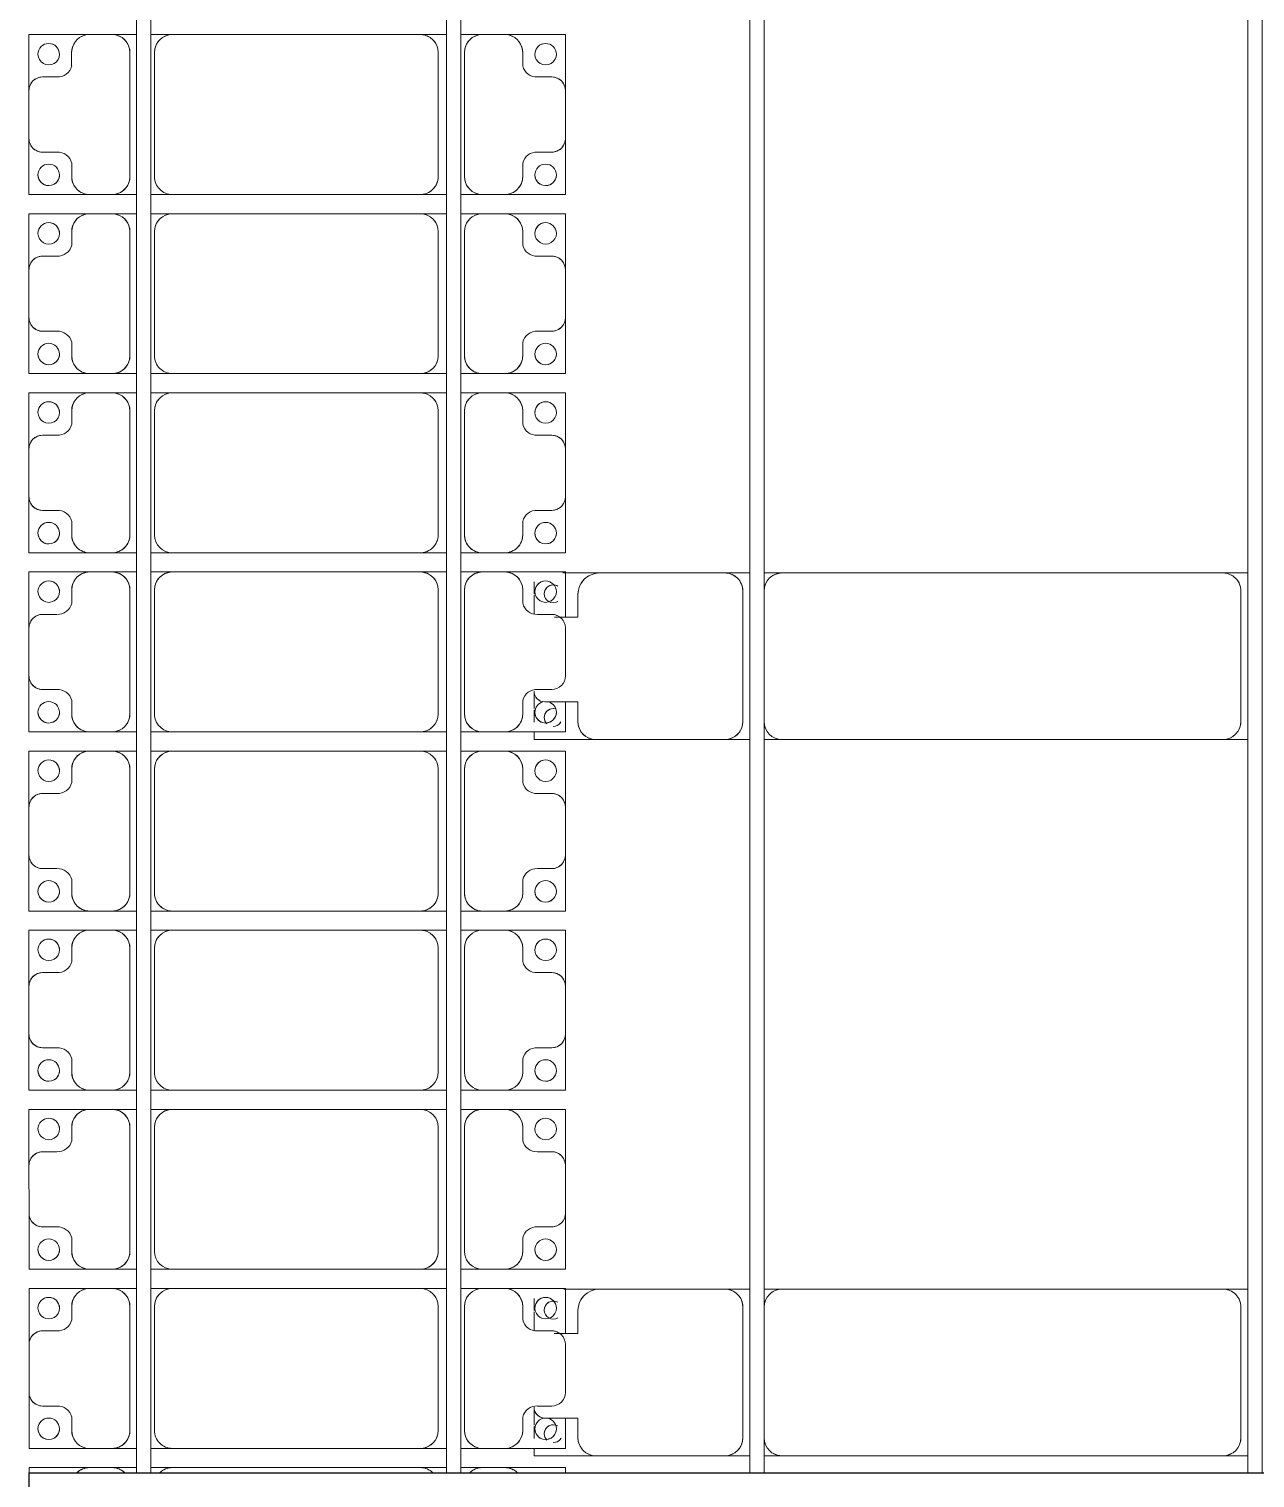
# Model space of a CAD drawing. Header units: millimetres. Extents: x -248177 to 167033, y 156986 to 268923.
# Drawn here: x -241154 to -237733, y 210444 to 214489 of the extents above; entities that cross this region are included whole.
import ezdxf

# ---------------------------------------------------------------- set-up
doc = ezdxf.new("R2010")
doc.units = ezdxf.units.MM
for name, color, linetype, lineweight in [('A-DETL-MBND', 5, 'Continuous', 9), ('A-GENM', 13, 'Continuous', 9), ('S-BEAM', 12, 'Continuous', 9)]:
    doc.layers.add(name, color=color, linetype=linetype, lineweight=lineweight)

# ---------------------------------------------------------------- blocks, each defined once
blk = doc.blocks.new('Dai phaodi lai - DẢI PHAO ĐI LẠI-17681-BỐ TRÍ KHUNG KẾT CẤU BÈ PIN 02')
at = {"layer": 'A-GENM', "color": 7}
for p, q in [((20276.8, 748.4), (20433.1, 748.4)), ((20276.8, 579.3), (20276.8, 748.4)), ((20276.8, 748.4), (20276.8, 579.3)), ((20433.1, 748.4), (20276.8, 748.4)), ((20566.9, 748.4), (20433.1, 748.4)), ((20566.9, 748.4), (20723.2, 748.4)), ((20723.2, 748.4), (20566.9, 748.4)), ((20723.2, 748.4), (20723.2, 579.3)), ((20723.2, 579.3), (20723.2, 748.4)), ((20776.8, 748.4), (20933.1, 748.4)), ((20776.8, 579.3), (20776.8, 748.4)), ((20776.8, 748.4), (20776.8, 579.3)), ((20933.1, 748.4), (20776.8, 748.4)), ((21066.9, 748.4), (20933.1, 748.4)), ((21066.9, 748.4), (21223.2, 748.4)), ((21223.2, 748.4), (21066.9, 748.4)), ((21223.2, 748.4), (21223.2, 579.3)), ((21223.2, 579.3), (21223.2, 748.4)), ((21276.8, 748.4), (21433.1, 748.4)), ((21276.8, 579.3), (21276.8, 748.4)), ((21276.8, 748.4), (21276.8, 579.3)), ((21433.1, 748.4), (21276.8, 748.4)), ((21566.9, 748.4), (21433.1, 748.4)), ((21566.9, 748.4), (21723.2, 748.4)), ((21723.2, 748.4), (21566.9, 748.4)), ((21723.2, 748.4), (21723.2, 579.3)), ((21723.2, 579.3), (21723.2, 748.4)), ((21776.8, 748.4), (21902.9, 748.4)), ((21776.8, 579.3), (21776.8, 748.4)), ((21776.8, 748.4), (21776.8, 579.3)), ((21902.9, 748.4), (21776.8, 748.4)), ((22066.9, 748.4), (21933.1, 748.4)), ((22139.4, 748.4), (22223.2, 748.4)), ((22223.2, 748.4), (22139.4, 748.4)), ((22223.2, 748.4), (22223.2, 579.3)), ((22223.2, 579.3), (22223.2, 748.4)), ((22276.8, 748.4), (22433.1, 748.4)), ((22276.8, 579.3), (22276.8, 748.4)), ((22276.8, 748.4), (22276.8, 579.3)), ((22433.1, 748.4), (22276.8, 748.4)), ((22566.9, 748.4), (22433.1, 748.4)), ((22566.9, 748.4), (22723.2, 748.4)), ((22723.2, 748.4), (22566.9, 748.4)), ((22723.2, 748.4), (22723.2, 579.3)), ((22723.2, 579.3), (22723.2, 748.4)), ((22776.8, 748.4), (22933.1, 748.4)), ((22776.8, 579.3), (22776.8, 748.4)), ((22776.8, 748.4), (22776.8, 579.3)), ((22933.1, 748.4), (22776.8, 748.4)), ((23066.9, 748.4), (22933.1, 748.4)), ((23066.9, 748.4), (23223.2, 748.4)), ((23223.2, 748.4), (23066.9, 748.4)), ((23223.2, 748.4), (23223.2, 579.3)), ((23223.2, 579.3), (23223.2, 748.4)), ((23276.8, 748.4), (23433.1, 748.4)), ((23276.8, 579.3), (23276.8, 748.4)), ((23276.8, 748.4), (23276.8, 579.3)), ((23433.1, 748.4), (23276.8, 748.4)), ((23566.9, 748.4), (23433.1, 748.4)), ((23566.9, 748.4), (23723.2, 748.4)), ((23723.2, 748.4), (23566.9, 748.4)), ((23723.2, 748.4), (23723.2, 579.3)), ((23723.2, 579.3), (23723.2, 748.4)), ((23776.8, 748.4), (23902.1, 748.4)), ((23776.8, 579.3), (23776.8, 748.4)), ((23776.8, 748.4), (23776.8, 579.3)), ((23902.1, 748.4), (23776.8, 748.4)), ((24066.9, 748.4), (23933.1, 748.4)), ((24138.6, 748.4), (24223.2, 748.4)), ((24223.2, 748.4), (24138.6, 748.4)), ((24223.2, 748.4), (24223.2, 579.3)), ((24223.2, 579.3), (24223.2, 748.4)), ((24276.8, 748.4), (24291.2, 748.4)), ((24276.8, 579.3), (24276.8, 748.4)), ((24276.8, 748.4), (24276.8, 579.3)), ((24291.2, 748.4), (24276.8, 748.4)), ((20395.1, 710.4), (20395.1, 670.7)), ((20604.9, 670.7), (20604.9, 710.4)), ((20895.1, 710.4), (20895.1, 670.7)), ((21104.9, 670.7), (21104.9, 710.4)), ((21395.1, 710.4), (21395.1, 670.7)), ((21604.9, 670.7), (21604.9, 710.4)), ((21895.1, 710.4), (21895.1, 670.7)), ((22104.9, 670.7), (22104.9, 710.4)), ((22395.1, 710.4), (22395.1, 670.7)), ((22604.9, 670.7), (22604.9, 710.4)), ((22895.1, 710.4), (22895.1, 670.7)), ((23104.9, 670.7), (23104.9, 710.4)), ((23395.1, 710.4), (23395.1, 670.7)), ((23604.9, 670.7), (23604.9, 710.4)), ((23895.1, 710.4), (23895.1, 670.7)), ((24104.9, 670.7), (24104.9, 710.4)), ((20364.3, 629.3), (20326.8, 629.3)), ((20673.2, 629.3), (20635.7, 629.3)), ((20864.3, 629.3), (20826.8, 629.3)), ((21173.2, 629.3), (21135.7, 629.3)), ((21364.3, 629.3), (21326.8, 629.3)), ((21673.2, 629.3), (21635.7, 629.3)), ((21864.3, 629.3), (21826.8, 629.3)), ((22173.2, 629.3), (22135.7, 629.3)), ((22364.3, 629.3), (22326.8, 629.3)), ((22673.2, 629.3), (22635.7, 629.3)), ((22864.3, 629.3), (22826.8, 629.3)), ((23173.2, 629.3), (23135.7, 629.3)), ((23364.3, 629.3), (23326.8, 629.3)), ((23673.2, 629.3), (23635.7, 629.3)), ((23864.3, 629.3), (23826.8, 629.3)), ((24173.2, 629.3), (24135.7, 629.3)), ((20276.8, 579.3), (20276.8, 516.7)), ((20723.2, 516.7), (20723.2, 579.3)), ((20776.8, 579.3), (20776.8, 516.7)), ((21223.2, 516.7), (21223.2, 579.3)), ((21276.8, 579.3), (21276.8, 516.7)), ((21723.2, 516.7), (21723.2, 579.3)), ((21776.8, 579.3), (21776.8, 516.7)), ((22223.2, 516.7), (22223.2, 579.3)), ((22276.8, 579.3), (22276.8, 516.7)), ((22723.2, 516.7), (22723.2, 579.3)), ((22776.8, 579.3), (22776.8, 516.7)), ((23223.2, 516.7), (23223.2, 579.3)), ((23276.8, 579.3), (23276.8, 516.7)), ((23723.2, 516.7), (23723.2, 579.3)), ((23776.8, 579.3), (23776.8, 516.7)), ((24223.2, 516.7), (24223.2, 579.3)), ((24276.8, 579.3), (24276.8, 516.7)), ((20276.8, 456.7), (20276.8, 516.7)), ((20276.8, 456.7), (20276.8, 516.7)), ((20723.2, 516.7), (20723.2, 456.7)), ((20723.2, 516.7), (20723.2, 456.7)), ((20776.8, 456.7), (20776.8, 516.7)), ((20776.8, 456.7), (20776.8, 516.7)), ((21223.2, 516.7), (21223.2, 456.7)), ((21223.2, 516.7), (21223.2, 456.7)), ((21276.8, 456.7), (21276.8, 516.7)), ((21276.8, 456.7), (21276.8, 516.7)), ((21723.2, 516.7), (21723.2, 456.7)), ((21723.2, 516.7), (21723.2, 456.7)), ((21776.8, 456.7), (21776.8, 516.7)), ((21776.8, 456.7), (21776.8, 516.7)), ((22223.2, 516.7), (22223.2, 456.7)), ((22223.2, 516.7), (22223.2, 456.7)), ((22276.8, 456.7), (22276.8, 516.7)), ((22276.8, 456.7), (22276.8, 516.7)), ((22723.2, 516.7), (22723.2, 456.7)), ((22723.2, 516.7), (22723.2, 456.7)), ((22776.8, 456.7), (22776.8, 516.7)), ((22776.8, 456.7), (22776.8, 516.7)), ((23223.2, 516.7), (23223.2, 456.7)), ((23223.2, 516.7), (23223.2, 456.7)), ((23276.8, 456.7), (23276.8, 516.7)), ((23276.8, 456.7), (23276.8, 516.7)), ((23723.2, 516.7), (23723.2, 456.7)), ((23723.2, 516.7), (23723.2, 456.7)), ((23776.8, 456.7), (23776.8, 516.7)), ((23776.8, 456.7), (23776.8, 516.7)), ((24223.2, 516.7), (24223.2, 456.7)), ((24223.2, 516.7), (24223.2, 456.7)), ((24276.8, 456.7), (24276.8, 516.7)), ((24276.8, 456.7), (24276.8, 516.7)), ((20326.8, 466.7), (20673.2, 466.7)), ((20826.8, 466.7), (21173.2, 466.7)), ((21326.8, 466.7), (21673.2, 466.7)), ((21826.8, 466.7), (22173.2, 466.7)), ((22326.8, 466.7), (22673.2, 466.7)), ((22826.8, 466.7), (23173.2, 466.7)), ((23326.8, 466.7), (23673.2, 466.7)), ((23826.8, 466.7), (24173.2, 466.7)), ((20276.8, 343.3), (20276.8, 416.7)), ((20276.8, 343.3), (20276.8, 416.7)), ((20723.2, 416.7), (20723.2, 343.3)), ((20723.2, 416.7), (20723.2, 343.3)), ((20776.8, 343.3), (20776.8, 416.7)), ((20776.8, 343.3), (20776.8, 416.7)), ((21223.2, 416.7), (21223.2, 343.3)), ((21223.2, 416.7), (21223.2, 343.3)), ((21276.8, 343.3), (21276.8, 416.7)), ((21276.8, 343.3), (21276.8, 416.7)), ((21723.2, 416.7), (21723.2, 343.3)), ((21723.2, 416.7), (21723.2, 343.3)), ((21776.8, 343.3), (21776.8, 416.7)), ((21776.8, 343.3), (21776.8, 416.7)), ((22223.2, 416.7), (22223.2, 343.3)), ((22223.2, 416.7), (22223.2, 343.3)), ((22276.8, 343.3), (22276.8, 416.7)), ((22276.8, 343.3), (22276.8, 416.7)), ((22723.2, 416.7), (22723.2, 343.3)), ((22723.2, 416.7), (22723.2, 343.3)), ((22776.8, 343.3), (22776.8, 416.7)), ((22776.8, 343.3), (22776.8, 416.7)), ((23223.2, 416.7), (23223.2, 343.3)), ((23223.2, 416.7), (23223.2, 343.3)), ((23276.8, 343.3), (23276.8, 416.7)), ((23276.8, 343.3), (23276.8, 416.7)), ((23723.2, 416.7), (23723.2, 343.3)), ((23723.2, 416.7), (23723.2, 343.3)), ((23776.8, 343.3), (23776.8, 416.7)), ((23776.8, 343.3), (23776.8, 416.7)), ((24223.2, 416.7), (24223.2, 343.3)), ((24223.2, 416.7), (24223.2, 343.3)), ((24276.8, 343.3), (24276.8, 416.7)), ((24276.8, 343.3), (24276.8, 416.7)), ((20673.2, 393.3), (20326.8, 393.3)), ((21173.2, 393.3), (20826.8, 393.3)), ((21673.2, 393.3), (21326.8, 393.3)), ((22173.2, 393.3), (21826.8, 393.3)), ((22673.2, 393.3), (22326.8, 393.3)), ((23173.2, 393.3), (22826.8, 393.3)), ((23673.2, 393.3), (23326.8, 393.3)), ((24173.2, 393.3), (23826.8, 393.3)), ((20276.8, 343.3), (20276.8, -348.3)), ((20723.2, -348.3), (20723.2, 343.3)), ((20776.8, 343.3), (20776.8, -348.3)), ((21223.2, -348.3), (21223.2, 343.3)), ((21276.8, 343.3), (21276.8, -348.3)), ((21723.2, -348.3), (21723.2, 343.3)), ((21776.8, 343.3), (21776.8, -348.3)), ((22223.2, -348.3), (22223.2, 343.3)), ((22276.8, 343.3), (22276.8, -348.3)), ((22723.2, -348.3), (22723.2, 343.3)), ((22776.8, 343.3), (22776.8, -348.3)), ((23223.2, -348.3), (23223.2, 343.3)), ((23276.8, 343.3), (23276.8, -348.3)), ((23723.2, -348.3), (23723.2, 343.3)), ((23776.8, 343.3), (23776.8, -348.3)), ((24223.2, -348.3), (24223.2, 343.3)), ((24276.8, 343.3), (24276.8, -348.3)), ((20276.8, -408.3), (20276.8, -348.3)), ((20276.8, -408.3), (20276.8, -348.3)), ((20723.2, -348.3), (20723.2, -408.3)), ((20723.2, -348.3), (20723.2, -408.3)), ((20776.8, -408.3), (20776.8, -348.3)), ((20776.8, -408.3), (20776.8, -348.3)), ((21223.2, -348.3), (21223.2, -408.3)), ((21223.2, -348.3), (21223.2, -408.3)), ((21276.8, -408.3), (21276.8, -348.3)), ((21276.8, -408.3), (21276.8, -348.3)), ((21723.2, -348.3), (21723.2, -408.3)), ((21723.2, -348.3), (21723.2, -408.3)), ((21776.8, -408.3), (21776.8, -348.3)), ((21776.8, -408.3), (21776.8, -348.3)), ((22223.2, -348.3), (22223.2, -408.3)), ((22223.2, -348.3), (22223.2, -408.3)), ((22276.8, -408.3), (22276.8, -348.3)), ((22276.8, -408.3), (22276.8, -348.3)), ((22723.2, -348.3), (22723.2, -408.3)), ((22723.2, -348.3), (22723.2, -408.3)), ((22776.8, -408.3), (22776.8, -348.3)), ((22776.8, -408.3), (22776.8, -348.3)), ((23223.2, -348.3), (23223.2, -408.3)), ((23223.2, -348.3), (23223.2, -408.3)), ((23276.8, -408.3), (23276.8, -348.3)), ((23276.8, -408.3), (23276.8, -348.3)), ((23723.2, -348.3), (23723.2, -408.3)), ((23723.2, -348.3), (23723.2, -408.3)), ((23776.8, -408.3), (23776.8, -348.3)), ((23776.8, -408.3), (23776.8, -348.3)), ((24223.2, -348.3), (24223.2, -408.3)), ((24223.2, -348.3), (24223.2, -408.3)), ((24276.8, -408.3), (24276.8, -348.3)), ((24276.8, -408.3), (24276.8, -348.3)), ((20326.8, -398.3), (20673.2, -398.3)), ((20826.8, -398.3), (21173.2, -398.3)), ((21326.8, -398.3), (21673.2, -398.3)), ((21826.8, -398.3), (22173.2, -398.3)), ((22326.8, -398.3), (22673.2, -398.3)), ((22826.8, -398.3), (23173.2, -398.3)), ((23326.8, -398.3), (23673.2, -398.3)), ((23826.8, -398.3), (24173.2, -398.3)), ((20276.8, -516.7), (20276.8, -448.3)), ((20276.8, -516.7), (20276.8, -448.3)), ((20673.2, -466.7), (20326.8, -466.7)), ((20723.2, -448.3), (20723.2, -516.7)), ((20723.2, -448.3), (20723.2, -516.7)), ((20776.8, -516.7), (20776.8, -448.3)), ((20776.8, -516.7), (20776.8, -448.3)), ((21173.2, -466.7), (20826.8, -466.7)), ((21223.2, -448.3), (21223.2, -516.7)), ((21223.2, -448.3), (21223.2, -516.7)), ((21276.8, -516.7), (21276.8, -448.3)), ((21276.8, -516.7), (21276.8, -448.3)), ((21673.2, -466.7), (21326.8, -466.7)), ((21723.2, -448.3), (21723.2, -516.7)), ((21723.2, -448.3), (21723.2, -516.7)), ((21776.8, -516.7), (21776.8, -448.3)), ((21776.8, -516.7), (21776.8, -448.3)), ((22173.2, -466.7), (21826.8, -466.7)), ((22223.2, -448.3), (22223.2, -516.7)), ((22223.2, -448.3), (22223.2, -516.7)), ((22276.8, -516.7), (22276.8, -448.3)), ((22276.8, -516.7), (22276.8, -448.3)), ((22673.2, -466.7), (22326.8, -466.7)), ((22723.2, -448.3), (22723.2, -516.7)), ((22723.2, -448.3), (22723.2, -516.7)), ((22776.8, -516.7), (22776.8, -448.3)), ((22776.8, -516.7), (22776.8, -448.3)), ((23173.2, -466.7), (22826.8, -466.7)), ((23223.2, -448.3), (23223.2, -516.7)), ((23223.2, -448.3), (23223.2, -516.7)), ((23276.8, -516.7), (23276.8, -448.3)), ((23276.8, -516.7), (23276.8, -448.3)), ((23673.2, -466.7), (23326.8, -466.7)), ((23723.2, -448.3), (23723.2, -516.7)), ((23723.2, -448.3), (23723.2, -516.7)), ((23776.8, -516.7), (23776.8, -448.3)), ((23776.8, -516.7), (23776.8, -448.3)), ((24173.2, -466.7), (23826.8, -466.7)), ((24223.2, -448.3), (24223.2, -516.7)), ((24223.2, -448.3), (24223.2, -516.7)), ((24276.8, -516.7), (24276.8, -448.3)), ((24276.8, -516.7), (24276.8, -448.3)), ((20276.8, -516.7), (20276.8, -579.3)), ((20723.2, -579.3), (20723.2, -516.7)), ((20776.8, -516.7), (20776.8, -579.3)), ((21223.2, -579.3), (21223.2, -516.7)), ((21276.8, -516.7), (21276.8, -579.3)), ((21723.2, -579.3), (21723.2, -516.7)), ((21776.8, -516.7), (21776.8, -579.3)), ((22223.2, -579.3), (22223.2, -516.7)), ((22276.8, -516.7), (22276.8, -579.3)), ((22723.2, -579.3), (22723.2, -516.7)), ((22776.8, -516.7), (22776.8, -579.3)), ((23223.2, -579.3), (23223.2, -516.7)), ((23276.8, -516.7), (23276.8, -579.3)), ((23723.2, -579.3), (23723.2, -516.7)), ((23776.8, -516.7), (23776.8, -579.3)), ((24223.2, -579.3), (24223.2, -516.7)), ((24276.8, -516.7), (24276.8, -579.3)), ((20276.8, -748.4), (20276.8, -579.3)), ((20276.8, -579.3), (20276.8, -748.4)), ((20723.2, -579.3), (20723.2, -748.4)), ((20723.2, -748.4), (20723.2, -579.3)), ((20776.8, -748.4), (20776.8, -579.3)), ((20776.8, -579.3), (20776.8, -748.4)), ((21223.2, -579.3), (21223.2, -748.4)), ((21223.2, -748.4), (21223.2, -579.3)), ((21276.8, -748.4), (21276.8, -579.3)), ((21276.8, -579.3), (21276.8, -748.4)), ((21723.2, -579.3), (21723.2, -748.4)), ((21723.2, -748.4), (21723.2, -579.3)), ((21776.8, -748.4), (21776.8, -579.3)), ((21776.8, -579.3), (21776.8, -748.4)), ((22223.2, -579.3), (22223.2, -748.4)), ((22223.2, -748.4), (22223.2, -579.3)), ((22276.8, -748.4), (22276.8, -579.3)), ((22276.8, -579.3), (22276.8, -748.4)), ((22723.2, -579.3), (22723.2, -748.4)), ((22723.2, -748.4), (22723.2, -579.3)), ((22776.8, -748.4), (22776.8, -579.3)), ((22776.8, -579.3), (22776.8, -748.4)), ((23223.2, -579.3), (23223.2, -748.4)), ((23223.2, -748.4), (23223.2, -579.3)), ((23276.8, -748.4), (23276.8, -579.3)), ((23276.8, -579.3), (23276.8, -748.4)), ((23723.2, -579.3), (23723.2, -748.4)), ((23723.2, -748.4), (23723.2, -579.3)), ((23776.8, -748.4), (23776.8, -579.3)), ((23776.8, -579.3), (23776.8, -748.4)), ((24223.2, -579.3), (24223.2, -748.4)), ((24223.2, -748.4), (24223.2, -579.3)), ((24276.8, -748.4), (24276.8, -579.3)), ((24276.8, -579.3), (24276.8, -748.4)), ((20326.8, -629.3), (20364.3, -629.3)), ((20635.7, -629.3), (20673.2, -629.3)), ((20826.8, -629.3), (20864.3, -629.3)), ((21135.7, -629.3), (21173.2, -629.3)), ((21326.8, -629.3), (21364.3, -629.3)), ((21635.7, -629.3), (21673.2, -629.3)), ((21826.8, -629.3), (21864.3, -629.3)), ((22135.7, -629.3), (22173.2, -629.3)), ((22326.8, -629.3), (22364.3, -629.3)), ((22635.7, -629.3), (22673.2, -629.3)), ((22826.8, -629.3), (22864.3, -629.3)), ((23135.7, -629.3), (23173.2, -629.3)), ((23326.8, -629.3), (23364.3, -629.3)), ((23635.7, -629.3), (23673.2, -629.3)), ((23826.8, -629.3), (23864.3, -629.3)), ((24135.7, -629.3), (24173.2, -629.3)), ((20395.1, -670.7), (20395.1, -710.4)), ((20604.9, -710.4), (20604.9, -670.7)), ((20895.1, -670.7), (20895.1, -710.4)), ((21104.9, -710.4), (21104.9, -670.7)), ((21395.1, -670.7), (21395.1, -710.4)), ((21604.9, -710.4), (21604.9, -670.7)), ((21895.1, -670.7), (21895.1, -710.4)), ((22104.9, -710.4), (22104.9, -670.7)), ((22395.1, -670.7), (22395.1, -710.4)), ((22604.9, -710.4), (22604.9, -670.7)), ((22895.1, -670.7), (22895.1, -710.4)), ((23104.9, -710.4), (23104.9, -670.7)), ((23395.1, -670.7), (23395.1, -710.4)), ((23604.9, -710.4), (23604.9, -670.7)), ((23895.1, -670.7), (23895.1, -710.4)), ((24104.9, -710.4), (24104.9, -670.7)), ((20433.1, -748.4), (20276.8, -748.4)), ((20276.8, -748.4), (20433.1, -748.4)), ((20433.1, -748.4), (20566.9, -748.4)), ((20723.2, -748.4), (20566.9, -748.4)), ((20566.9, -748.4), (20723.2, -748.4)), ((20933.1, -748.4), (20776.8, -748.4)), ((20776.8, -748.4), (20933.1, -748.4)), ((20933.1, -748.4), (21066.9, -748.4)), ((21223.2, -748.4), (21066.9, -748.4)), ((21066.9, -748.4), (21223.2, -748.4)), ((21433.1, -748.4), (21276.8, -748.4)), ((21276.8, -748.4), (21433.1, -748.4)), ((21433.1, -748.4), (21566.9, -748.4)), ((21723.2, -748.4), (21566.9, -748.4)), ((21566.9, -748.4), (21723.2, -748.4)), ((21933.1, -748.4), (21776.8, -748.4)), ((21776.8, -748.4), (21933.1, -748.4)), ((21933.1, -748.4), (22066.9, -748.4)), ((22223.2, -748.4), (22066.9, -748.4)), ((22066.9, -748.4), (22223.2, -748.4)), ((22433.1, -748.4), (22276.8, -748.4)), ((22276.8, -748.4), (22433.1, -748.4)), ((22433.1, -748.4), (22566.9, -748.4)), ((22723.2, -748.4), (22566.9, -748.4)), ((22566.9, -748.4), (22723.2, -748.4)), ((22933.1, -748.4), (22776.8, -748.4)), ((22776.8, -748.4), (22933.1, -748.4)), ((22933.1, -748.4), (23066.9, -748.4)), ((23223.2, -748.4), (23066.9, -748.4)), ((23066.9, -748.4), (23223.2, -748.4)), ((23433.1, -748.4), (23276.8, -748.4)), ((23276.8, -748.4), (23433.1, -748.4)), ((23433.1, -748.4), (23566.9, -748.4)), ((23723.2, -748.4), (23566.9, -748.4)), ((23566.9, -748.4), (23723.2, -748.4)), ((23933.1, -748.4), (23776.8, -748.4)), ((23776.8, -748.4), (23933.1, -748.4)), ((23933.1, -748.4), (24066.9, -748.4)), ((24223.2, -748.4), (24066.9, -748.4)), ((24066.9, -748.4), (24223.2, -748.4)), ((24291.2, -748.4), (24276.8, -748.4)), ((24276.8, -748.4), (24291.2, -748.4))]:
    blk.add_line(p, q, dxfattribs=at)
for centre, radius, start, end in [((20433.1, 710.4), 38, 90, 180), ((20433.1, 710.4), 38, 90, 180), ((20433.1, 710.4), 38, 120, 180), ((20433.1, 710.4), 38, 120, 180), ((20433.1, 710.4), 38, 90, 105), ((20433.1, 710.4), 38, 90, 105), ((20566.9, 710.4), 38, 0, 90), ((20566.9, 710.4), 38, 75, 90), ((20566.9, 710.4), 38, 0, 90), ((20566.9, 710.4), 38, 75, 90), ((20566.9, 710.4), 38, 0, 60), ((20566.9, 710.4), 38, 0, 60), ((20933.1, 710.4), 38, 90, 180), ((20933.1, 710.4), 38, 90, 180), ((20933.1, 710.4), 38, 120, 180), ((20933.1, 710.4), 38, 120, 180), ((20933.1, 710.4), 38, 90, 105), ((20933.1, 710.4), 38, 90, 105), ((21066.9, 710.4), 38, 360, 90), ((21066.9, 710.4), 38, 75, 90), ((21066.9, 710.4), 38, 360, 90), ((21066.9, 710.4), 38, 75, 90), ((21066.9, 710.4), 38, 360, 60), ((21066.9, 710.4), 38, 0, 60), ((21433.1, 710.4), 38, 90, 180), ((21433.1, 710.4), 38, 90, 180), ((21433.1, 710.4), 38, 120, 180), ((21433.1, 710.4), 38, 120, 180), ((21433.1, 710.4), 38, 90, 105), ((21433.1, 710.4), 38, 90, 105), ((21566.9, 710.4), 38, 360, 90), ((21566.9, 710.4), 38, 75, 90), ((21566.9, 710.4), 38, 360, 90), ((21566.9, 710.4), 38, 75, 90), ((21566.9, 710.4), 38, 360, 60), ((21566.9, 710.4), 38, 0, 60), ((21933.1, 710.4), 38, 90, 180), ((21933.1, 710.4), 38, 150, 180), ((21933.1, 710.4), 38, 150, 180), ((22066.9, 710.4), 38, 360, 90), ((22433.1, 710.4), 38, 90, 180), ((22433.1, 710.4), 38, 90, 180), ((22433.1, 710.4), 38, 120, 180), ((22433.1, 710.4), 38, 120, 180), ((22433.1, 710.4), 38, 90, 105), ((22433.1, 710.4), 38, 90, 105), ((22566.9, 710.4), 38, 0, 90), ((22566.9, 710.4), 38, 75, 90), ((22566.9, 710.4), 38, 0, 90), ((22566.9, 710.4), 38, 75, 90), ((22566.9, 710.4), 38, 0, 60), ((22566.9, 710.4), 38, 0, 60), ((22933.1, 710.4), 38, 90, 180), ((22933.1, 710.4), 38, 90, 180), ((22933.1, 710.4), 38, 120, 180), ((22933.1, 710.4), 38, 120, 180), ((22933.1, 710.4), 38, 90, 105), ((22933.1, 710.4), 38, 90, 105), ((23066.9, 710.4), 38, 0, 90), ((23066.9, 710.4), 38, 75, 90), ((23066.9, 710.4), 38, 0, 90), ((23066.9, 710.4), 38, 75, 90), ((23066.9, 710.4), 38, 0, 60), ((23066.9, 710.4), 38, 0, 60), ((23433.1, 710.4), 38, 90, 180), ((23433.1, 710.4), 38, 90, 180), ((23433.1, 710.4), 38, 120, 180), ((23433.1, 710.4), 38, 120, 180), ((23433.1, 710.4), 38, 90, 105), ((23433.1, 710.4), 38, 90, 105), ((23566.9, 710.4), 38, 360, 90), ((23566.9, 710.4), 38, 75, 90), ((23566.9, 710.4), 38, 360, 90), ((23566.9, 710.4), 38, 75, 90), ((23566.9, 710.4), 38, 360, 51.2398), ((23566.9, 710.4), 38, 360, 51.2398), ((23933.1, 710.4), 38, 90, 180), ((23933.1, 710.4), 38, 150, 180), ((23933.1, 710.4), 38, 150, 180), ((24066.9, 710.4), 38, 360, 90), ((20331.6, 693.3), 30, 90, 270), ((20331.6, 693.3), 30, 90, 180), ((20331.6, 693.3), 30, 270, 90), ((20331.6, 693.3), 30, 270, 90), ((20668.4, 693.3), 30, 90, 270), ((20668.4, 693.3), 30, 90, 270), ((20668.4, 693.3), 30, 270, 90), ((20668.4, 693.3), 30, 0, 90), ((20831.6, 693.3), 30, 90, 270), ((20831.6, 693.3), 30, 90, 180), ((20831.6, 693.3), 30, 270, 90), ((20831.6, 693.3), 30, 270, 90), ((21168.4, 693.3), 30, 90, 270), ((21168.4, 693.3), 30, 90, 270), ((21168.4, 693.3), 30, 270, 90), ((21168.4, 693.3), 30, 0, 90), ((21331.6, 693.3), 30, 90, 270), ((21331.6, 693.3), 30, 90, 180), ((21331.6, 693.3), 30, 270, 90), ((21331.6, 693.3), 30, 270, 90), ((21668.4, 693.3), 30, 90, 270), ((21668.4, 693.3), 30, 90, 270), ((21668.4, 693.3), 30, 270, 90), ((21668.4, 693.3), 30, 0, 90), ((21831.6, 693.3), 30, 90, 270), ((21831.6, 693.3), 30, 90, 180), ((21831.6, 693.3), 30, 270, 90), ((21831.6, 693.3), 30, 270, 90), ((22168.4, 693.3), 30, 90, 165), ((22168.4, 693.3), 30, 90, 165), ((22168.4, 693.3), 30, 270, 90), ((22168.4, 693.3), 30, 0, 90), ((22331.6, 693.3), 30, 90, 270), ((22331.6, 693.3), 30, 90, 180), ((22331.6, 693.3), 30, 270, 90), ((22331.6, 693.3), 30, 270, 90), ((22668.4, 693.3), 30, 90, 270), ((22668.4, 693.3), 30, 90, 270), ((22668.4, 693.3), 30, 270, 90), ((22668.4, 693.3), 30, 0, 90), ((22831.6, 693.3), 30, 90, 270), ((22831.6, 693.3), 30, 90, 180), ((22831.6, 693.3), 30, 270, 90), ((22831.6, 693.3), 30, 270, 90), ((23168.4, 693.3), 30, 90, 270), ((23168.4, 693.3), 30, 90, 270), ((23168.4, 693.3), 30, 270, 90), ((23168.4, 693.3), 30, 0, 90), ((23331.6, 693.3), 30, 90, 270), ((23331.6, 693.3), 30, 90, 180), ((23331.6, 693.3), 30, 270, 90), ((23331.6, 693.3), 30, 270, 90), ((23668.4, 693.3), 30, 90, 270), ((23668.4, 693.3), 30, 90, 270), ((23668.4, 693.3), 30, 270, 90), ((23668.4, 693.3), 30, 0, 90), ((23831.6, 693.3), 30, 90, 270), ((23831.6, 693.3), 30, 90, 180), ((23831.6, 693.3), 30, 270, 90), ((23831.6, 693.3), 30, 270, 90), ((24168.4, 693.3), 30, 90, 270), ((24168.4, 693.3), 30, 90, 270), ((24168.4, 693.3), 30, 270, 90), ((24168.4, 693.3), 30, 0, 90), ((20331.6, 693.3), 30, 195, 270), ((20355.2, 668.2), 40, 283.1885, 3.5081), ((20644.8, 668.2), 40, 176.4919, 256.8115), ((20668.4, 693.3), 30, 270, 345), ((20831.6, 693.3), 30, 195, 270), ((20855.2, 668.2), 40, 283.1885, 3.5081), ((21144.8, 668.2), 40, 176.4919, 256.8115), ((21168.4, 693.3), 30, 270, 345), ((21331.6, 693.3), 30, 195, 270), ((21355.2, 668.2), 40, 283.1885, 3.5081), ((21644.8, 668.2), 40, 176.4919, 256.8115), ((21668.4, 693.3), 30, 270, 345), ((21831.6, 693.3), 30, 195, 270), ((21855.2, 668.2), 40, 283.1885, 3.5081), ((22144.8, 668.2), 40, 176.4919, 256.8115), ((22168.4, 693.3), 30, 195, 270), ((22168.4, 693.3), 30, 195, 270), ((22168.4, 693.3), 30, 270, 345), ((22331.6, 693.3), 30, 195, 270), ((22355.2, 668.2), 40, 283.1885, 3.5081), ((22644.8, 668.2), 40, 176.4919, 256.8115), ((22668.4, 693.3), 30, 270, 345), ((22831.6, 693.3), 30, 195, 270), ((22855.2, 668.2), 40, 283.1885, 3.5081), ((23144.8, 668.2), 40, 176.4919, 256.8115), ((23168.4, 693.3), 30, 270, 345), ((23331.6, 693.3), 30, 195, 270), ((23355.2, 668.2), 40, 283.1885, 3.5081), ((23644.8, 668.2), 40, 176.4919, 256.8115), ((23668.4, 693.3), 30, 270, 345), ((23831.6, 693.3), 30, 195, 270), ((23855.2, 668.2), 40, 283.1885, 3.5081), ((24144.8, 668.2), 40, 176.4919, 256.8115), ((24168.4, 693.3), 30, 270, 345), ((20326.8, 579.3), 50, 90, 180), ((20326.8, 579.3), 50, 90, 165), ((20673.2, 579.3), 50, 360, 90), ((20673.2, 579.3), 50, 15, 90), ((20826.8, 579.3), 50, 90, 180), ((20826.8, 579.3), 50, 90, 165), ((21173.2, 579.3), 50, 360, 90), ((21173.2, 579.3), 50, 15, 90), ((21326.8, 579.3), 50, 90, 180), ((21326.8, 579.3), 50, 90, 165), ((21673.2, 579.3), 50, 360, 90), ((21673.2, 579.3), 50, 15, 90), ((21826.8, 579.3), 50, 90, 180), ((21826.8, 579.3), 50, 90, 165), ((22173.2, 579.3), 50, 360, 90), ((22173.2, 579.3), 50, 15, 90), ((22326.8, 579.3), 50, 90, 180), ((22326.8, 579.3), 50, 90, 165), ((22673.2, 579.3), 50, 0, 90), ((22673.2, 579.3), 50, 15, 90), ((22826.8, 579.3), 50, 90, 180), ((22826.8, 579.3), 50, 90, 165), ((23173.2, 579.3), 50, 0, 90), ((23173.2, 579.3), 50, 15, 90), ((23326.8, 579.3), 50, 90, 180), ((23326.8, 579.3), 50, 90, 165), ((23673.2, 579.3), 50, 360, 90), ((23673.2, 579.3), 50, 15, 90), ((23826.8, 579.3), 50, 90, 180), ((23826.8, 579.3), 50, 90, 165), ((24173.2, 579.3), 50, 0, 90), ((24173.2, 579.3), 50, 15, 90), ((24326.8, 579.3), 50, 135, 180), ((24326.8, 579.3), 50, 135, 165), ((20326.8, 516.7), 50, 180, 270), ((20326.8, 516.7), 50, 195, 270), ((20673.2, 516.7), 50, 270, 360), ((20673.2, 516.7), 50, 270, 345), ((20826.8, 516.7), 50, 180, 270), ((20826.8, 516.7), 50, 195, 270), ((21173.2, 516.7), 50, 270, 0), ((21173.2, 516.7), 50, 270, 345), ((21326.8, 516.7), 50, 180, 270), ((21326.8, 516.7), 50, 195, 270), ((21673.2, 516.7), 50, 270, 0), ((21673.2, 516.7), 50, 270, 345), ((21826.8, 516.7), 50, 180, 270), ((21826.8, 516.7), 50, 195, 270), ((22173.2, 516.7), 50, 270, 360), ((22173.2, 516.7), 50, 270, 345), ((22326.8, 516.7), 50, 180, 270), ((22326.8, 516.7), 50, 195, 270), ((22673.2, 516.7), 50, 270, 0), ((22673.2, 516.7), 50, 270, 345), ((22826.8, 516.7), 50, 180, 270), ((22826.8, 516.7), 50, 195, 270), ((23173.2, 516.7), 50, 270, 360), ((23173.2, 516.7), 50, 270, 345), ((23326.8, 516.7), 50, 180, 270), ((23326.8, 516.7), 50, 195, 270), ((23673.2, 516.7), 50, 270, 360), ((23673.2, 516.7), 50, 270, 345), ((23826.8, 516.7), 50, 180, 270), ((23826.8, 516.7), 50, 195, 270), ((24173.2, 516.7), 50, 270, 360), ((24173.2, 516.7), 50, 270, 345), ((24326.8, 516.7), 50, 180, 225), ((24326.8, 516.7), 50, 195, 225), ((20326.8, 343.3), 50, 90, 180), ((20326.8, 343.3), 50, 150, 180), ((20326.8, 343.3), 50, 105, 135), ((20673.2, 343.3), 50, 360, 90), ((20673.2, 343.3), 50, 360, 75), ((20826.8, 343.3), 50, 90, 180), ((20826.8, 343.3), 50, 150, 180), ((20826.8, 343.3), 50, 105, 135), ((21173.2, 343.3), 50, 0, 90), ((21173.2, 343.3), 50, 0, 75), ((21326.8, 343.3), 50, 90, 180), ((21326.8, 343.3), 50, 150, 180), ((21326.8, 343.3), 50, 105, 135), ((21673.2, 343.3), 50, 360, 90), ((21673.2, 343.3), 50, 360, 75), ((21826.8, 343.3), 50, 90, 180), ((21826.8, 343.3), 50, 150, 180), ((21826.8, 343.3), 50, 105, 135), ((22173.2, 343.3), 50, 0, 90), ((22173.2, 343.3), 50, 0, 75), ((22326.8, 343.3), 50, 90, 180), ((22326.8, 343.3), 50, 150, 180), ((22326.8, 343.3), 50, 105, 135), ((22673.2, 343.3), 50, 360, 90), ((22673.2, 343.3), 50, 360, 75), ((22826.8, 343.3), 50, 90, 180), ((22826.8, 343.3), 50, 150, 180), ((22826.8, 343.3), 50, 105, 135), ((23173.2, 343.3), 50, 0, 90), ((23173.2, 343.3), 50, 0, 75), ((23326.8, 343.3), 50, 90, 180), ((23326.8, 343.3), 50, 150, 180), ((23326.8, 343.3), 50, 105, 135), ((23673.2, 343.3), 50, 360, 90), ((23673.2, 343.3), 50, 360, 75), ((23826.8, 343.3), 50, 90, 180), ((23826.8, 343.3), 50, 150, 180), ((23826.8, 343.3), 50, 105, 135), ((24173.2, 343.3), 50, 0, 90), ((24173.2, 343.3), 50, 0, 75), ((24326.8, 343.3), 50, 135, 180), ((24326.8, 343.3), 50, 150, 180), ((20326.8, -348.3), 50, 180, 270), ((20326.8, -348.3), 50, 195, 270), ((20673.2, -348.3), 50, 270, 0), ((20673.2, -348.3), 50, 270, 0), ((20826.8, -348.3), 50, 180, 270), ((20826.8, -348.3), 50, 195, 270), ((21173.2, -348.3), 50, 270, 0), ((21173.2, -348.3), 50, 270, 0), ((21326.8, -348.3), 50, 180, 270), ((21326.8, -348.3), 50, 195, 270), ((21673.2, -348.3), 50, 270, 360), ((21673.2, -348.3), 50, 270, 360), ((21826.8, -348.3), 50, 180, 270), ((21826.8, -348.3), 50, 195, 270), ((22173.2, -348.3), 50, 270, 0), ((22173.2, -348.3), 50, 270, 0), ((22326.8, -348.3), 50, 180, 270), ((22326.8, -348.3), 50, 195, 270), ((22673.2, -348.3), 50, 270, 0), ((22673.2, -348.3), 50, 300, 0), ((22826.8, -348.3), 50, 180, 270), ((22826.8, -348.3), 50, 195, 270), ((23173.2, -348.3), 50, 270, 0), ((23173.2, -348.3), 50, 270, 0), ((23326.8, -348.3), 50, 180, 270), ((23326.8, -348.3), 50, 195, 270), ((23673.2, -348.3), 50, 270, 360), ((23673.2, -348.3), 50, 270, 360), ((23826.8, -348.3), 50, 180, 270), ((23826.8, -348.3), 50, 195, 270), ((24173.2, -348.3), 50, 270, 0), ((24173.2, -348.3), 50, 270, 0), ((24326.8, -348.3), 50, 180, 225), ((24326.8, -348.3), 50, 195, 225), ((22673.2, -348.3), 50, 270, 285), ((20326.8, -516.7), 50, 90, 180), ((20326.8, -516.7), 50, 90, 165), ((20673.2, -516.7), 50, 360, 90), ((20673.2, -516.7), 50, 15, 90), ((20826.8, -516.7), 50, 90, 180), ((20826.8, -516.7), 50, 90, 165), ((21173.2, -516.7), 50, 0, 90), ((21173.2, -516.7), 50, 15, 90), ((21326.8, -516.7), 50, 90, 180), ((21326.8, -516.7), 50, 90, 165), ((21673.2, -516.7), 50, 360, 90), ((21673.2, -516.7), 50, 15, 90), ((21826.8, -516.7), 50, 90, 180), ((21826.8, -516.7), 50, 90, 165), ((22173.2, -516.7), 50, 0, 90), ((22173.2, -516.7), 50, 15, 90), ((22326.8, -516.7), 50, 90, 180), ((22326.8, -516.7), 50, 90, 165), ((22673.2, -516.7), 50, 360, 90), ((22673.2, -516.7), 50, 15, 90), ((22826.8, -516.7), 50, 90, 180), ((22826.8, -516.7), 50, 90, 165), ((23173.2, -516.7), 50, 0, 90), ((23173.2, -516.7), 50, 15, 90), ((23326.8, -516.7), 50, 90, 180), ((23326.8, -516.7), 50, 90, 165), ((23673.2, -516.7), 50, 360, 90), ((23673.2, -516.7), 50, 15, 90), ((23826.8, -516.7), 50, 90, 180), ((23826.8, -516.7), 50, 90, 165), ((24173.2, -516.7), 50, 360, 90), ((24173.2, -516.7), 50, 15, 90), ((24326.8, -516.7), 50, 135, 180), ((24326.8, -516.7), 50, 135, 165), ((20326.8, -579.3), 50, 180, 270), ((20326.8, -579.3), 50, 195, 270), ((20673.2, -579.3), 50, 270, 0), ((20673.2, -579.3), 50, 270, 345), ((20826.8, -579.3), 50, 180, 270), ((20826.8, -579.3), 50, 195, 270), ((21173.2, -579.3), 50, 270, 360), ((21173.2, -579.3), 50, 270, 345), ((21326.8, -579.3), 50, 180, 270), ((21326.8, -579.3), 50, 195, 270), ((21673.2, -579.3), 50, 270, 0), ((21673.2, -579.3), 50, 270, 345), ((21826.8, -579.3), 50, 180, 270), ((21826.8, -579.3), 50, 195, 270), ((22173.2, -579.3), 50, 270, 0), ((22173.2, -579.3), 50, 270, 345), ((22326.8, -579.3), 50, 180, 270), ((22326.8, -579.3), 50, 195, 270), ((22673.2, -579.3), 50, 270, 0), ((22673.2, -579.3), 50, 270, 345), ((22826.8, -579.3), 50, 180, 270), ((22826.8, -579.3), 50, 195, 270), ((23173.2, -579.3), 50, 270, 360), ((23173.2, -579.3), 50, 270, 345), ((23326.8, -579.3), 50, 180, 270), ((23326.8, -579.3), 50, 195, 270), ((23673.2, -579.3), 50, 270, 360), ((23673.2, -579.3), 50, 270, 345), ((23826.8, -579.3), 50, 180, 270), ((23826.8, -579.3), 50, 195, 270), ((24173.2, -579.3), 50, 270, 360), ((24173.2, -579.3), 50, 270, 345), ((24326.8, -579.3), 50, 180, 225), ((24326.8, -579.3), 50, 195, 225), ((20355.2, -668.2), 40, 356.4919, 76.8115), ((20644.8, -668.2), 40, 103.1885, 183.5081), ((20855.2, -668.2), 40, 356.4919, 76.8115), ((21144.8, -668.2), 40, 103.1885, 183.5081), ((21355.2, -668.2), 40, 356.4919, 76.8115), ((21644.8, -668.2), 40, 103.1885, 183.5081), ((21855.2, -668.2), 40, 356.4919, 76.8115), ((22144.8, -668.2), 40, 103.1885, 183.5081), ((22355.2, -668.2), 40, 356.4919, 76.8115), ((22644.8, -668.2), 40, 103.1885, 183.5081), ((22855.2, -668.2), 40, 356.4919, 76.8115), ((23144.8, -668.2), 40, 103.1885, 183.5081), ((23355.2, -668.2), 40, 356.4919, 76.8115), ((23644.8, -668.2), 40, 103.1885, 183.5081), ((23855.2, -668.2), 40, 356.4919, 76.8115), ((24144.8, -668.2), 40, 103.1885, 183.5081), ((20331.6, -693.3), 30, 90, 270), ((20331.6, -693.3), 30, 90, 165), ((20331.6, -693.3), 30, 270, 90), ((20331.6, -693.3), 30, 270, 90), ((20668.4, -693.3), 30, 90, 270), ((20668.4, -693.3), 30, 90, 270), ((20668.4, -693.3), 30, 270, 90), ((20668.4, -693.3), 30, 15, 90), ((20831.6, -693.3), 30, 90, 270), ((20831.6, -693.3), 30, 90, 165), ((20831.6, -693.3), 30, 270, 90), ((20831.6, -693.3), 30, 270, 90), ((21168.4, -693.3), 30, 90, 270), ((21168.4, -693.3), 30, 90, 270), ((21168.4, -693.3), 30, 270, 90), ((21168.4, -693.3), 30, 15, 90), ((21331.6, -693.3), 30, 90, 270), ((21331.6, -693.3), 30, 90, 165), ((21331.6, -693.3), 30, 270, 90), ((21331.6, -693.3), 30, 270, 90), ((21668.4, -693.3), 30, 90, 270), ((21668.4, -693.3), 30, 90, 270), ((21668.4, -693.3), 30, 270, 90), ((21668.4, -693.3), 30, 15, 90), ((21831.6, -693.3), 30, 90, 270), ((21831.6, -693.3), 30, 90, 165), ((21831.6, -693.3), 30, 270, 90), ((21831.6, -693.3), 30, 270, 90), ((22168.4, -693.3), 30, 90, 270), ((22168.4, -693.3), 30, 90, 270), ((22168.4, -693.3), 30, 270, 90), ((22168.4, -693.3), 30, 15, 90), ((22331.6, -693.3), 30, 90, 270), ((22331.6, -693.3), 30, 90, 165), ((22331.6, -693.3), 30, 270, 90), ((22331.6, -693.3), 30, 270, 90), ((22668.4, -693.3), 30, 90, 270), ((22668.4, -693.3), 30, 90, 270), ((22668.4, -693.3), 30, 270, 90), ((22668.4, -693.3), 30, 15, 90), ((22831.6, -693.3), 30, 90, 270), ((22831.6, -693.3), 30, 90, 165), ((22831.6, -693.3), 30, 270, 90), ((22831.6, -693.3), 30, 270, 90), ((23168.4, -693.3), 30, 90, 270), ((23168.4, -693.3), 30, 90, 270), ((23168.4, -693.3), 30, 270, 90), ((23168.4, -693.3), 30, 15, 90), ((23331.6, -693.3), 30, 90, 270), ((23331.6, -693.3), 30, 90, 165), ((23331.6, -693.3), 30, 270, 90), ((23331.6, -693.3), 30, 270, 90), ((23668.4, -693.3), 30, 90, 270), ((23668.4, -693.3), 30, 90, 270), ((23668.4, -693.3), 30, 270, 90), ((23668.4, -693.3), 30, 15, 90), ((23831.6, -693.3), 30, 90, 270), ((23831.6, -693.3), 30, 90, 165), ((23831.6, -693.3), 30, 270, 90), ((23831.6, -693.3), 30, 270, 90), ((24168.4, -693.3), 30, 90, 270), ((24168.4, -693.3), 30, 90, 270), ((24168.4, -693.3), 30, 270, 90), ((24168.4, -693.3), 30, 15, 90), ((20331.6, -693.3), 30, 180, 270), ((20433.1, -710.4), 38, 180, 270), ((20433.1, -710.4), 38, 180, 240), ((20433.1, -710.4), 38, 180, 270), ((20433.1, -710.4), 38, 180, 240), ((20566.9, -710.4), 38, 270, 360), ((20566.9, -710.4), 38, 270, 360), ((20566.9, -710.4), 38, 300, 360), ((20566.9, -710.4), 38, 300, 360), ((20668.4, -693.3), 30, 270, 360), ((20831.6, -693.3), 30, 180, 270), ((20933.1, -710.4), 38, 180, 270), ((20933.1, -710.4), 38, 180, 240), ((20933.1, -710.4), 38, 180, 270), ((20933.1, -710.4), 38, 180, 240), ((21066.9, -710.4), 38, 270, 0), ((21066.9, -710.4), 38, 270, 360), ((21066.9, -710.4), 38, 300, 0), ((21066.9, -710.4), 38, 300, 360), ((21168.4, -693.3), 30, 270, 360), ((21331.6, -693.3), 30, 180, 270), ((21433.1, -710.4), 38, 180, 270), ((21433.1, -710.4), 38, 180, 240), ((21433.1, -710.4), 38, 180, 270), ((21433.1, -710.4), 38, 180, 240), ((21566.9, -710.4), 38, 270, 360), ((21566.9, -710.4), 38, 270, 360), ((21566.9, -710.4), 38, 300, 360), ((21566.9, -710.4), 38, 300, 360), ((21668.4, -693.3), 30, 270, 360), ((21831.6, -693.3), 30, 180, 270), ((21933.1, -710.4), 38, 180, 270), ((21933.1, -710.4), 38, 180, 240), ((21933.1, -710.4), 38, 180, 270), ((21933.1, -710.4), 38, 180, 240), ((22066.9, -710.4), 38, 270, 0), ((22066.9, -710.4), 38, 270, 360), ((22066.9, -710.4), 38, 300, 0), ((22066.9, -710.4), 38, 300, 360), ((22168.4, -693.3), 30, 270, 360), ((22331.6, -693.3), 30, 180, 270), ((22433.1, -710.4), 38, 180, 270), ((22433.1, -710.4), 38, 180, 240), ((22433.1, -710.4), 38, 180, 270), ((22433.1, -710.4), 38, 180, 240), ((22566.9, -710.4), 38, 270, 360), ((22566.9, -710.4), 38, 270, 360), ((22566.9, -710.4), 38, 300, 0), ((22566.9, -710.4), 38, 300, 360), ((22668.4, -693.3), 30, 270, 360), ((22831.6, -693.3), 30, 180, 270), ((22933.1, -710.4), 38, 180, 270), ((22933.1, -710.4), 38, 180, 240), ((22933.1, -710.4), 38, 180, 270), ((22933.1, -710.4), 38, 180, 240), ((23066.9, -710.4), 38, 270, 360), ((23066.9, -710.4), 38, 270, 360), ((23066.9, -710.4), 38, 300, 360), ((23066.9, -710.4), 38, 300, 360), ((23168.4, -693.3), 30, 270, 360), ((23331.6, -693.3), 30, 180, 270), ((23433.1, -710.4), 38, 180, 270), ((23433.1, -710.4), 38, 180, 240), ((23433.1, -710.4), 38, 180, 270), ((23433.1, -710.4), 38, 180, 240), ((23566.9, -710.4), 38, 270, 0), ((23566.9, -710.4), 38, 270, 360), ((23566.9, -710.4), 38, 308.7228, 0), ((23566.9, -710.4), 38, 308.7228, 360), ((23668.4, -693.3), 30, 270, 360), ((23831.6, -693.3), 30, 180, 270), ((23933.1, -710.4), 38, 180, 270), ((23933.1, -710.4), 38, 180, 240), ((23933.1, -710.4), 38, 180, 270), ((23933.1, -710.4), 38, 180, 240), ((24066.9, -710.4), 38, 270, 0), ((24066.9, -710.4), 38, 270, 0), ((24066.9, -710.4), 38, 300, 0), ((24066.9, -710.4), 38, 300, 0), ((24168.4, -693.3), 30, 270, 360), ((20433.1, -710.4), 38, 255, 270), ((20433.1, -710.4), 38, 255, 270), ((20566.9, -710.4), 38, 270, 285), ((20566.9, -710.4), 38, 270, 285), ((20933.1, -710.4), 38, 255, 270), ((20933.1, -710.4), 38, 255, 270), ((21066.9, -710.4), 38, 270, 285), ((21066.9, -710.4), 38, 270, 285), ((21433.1, -710.4), 38, 255, 270), ((21433.1, -710.4), 38, 255, 270), ((21566.9, -710.4), 38, 270, 285), ((21566.9, -710.4), 38, 270, 285), ((21933.1, -710.4), 38, 255, 270), ((21933.1, -710.4), 38, 255, 270), ((22066.9, -710.4), 38, 270, 285), ((22066.9, -710.4), 38, 270, 285), ((22433.1, -710.4), 38, 255, 270), ((22433.1, -710.4), 38, 255, 270), ((22566.9, -710.4), 38, 270, 285), ((22566.9, -710.4), 38, 270, 285), ((22933.1, -710.4), 38, 255, 270), ((22933.1, -710.4), 38, 255, 270), ((23066.9, -710.4), 38, 270, 285), ((23066.9, -710.4), 38, 270, 285), ((23433.1, -710.4), 38, 255, 270), ((23433.1, -710.4), 38, 255, 270), ((23566.9, -710.4), 38, 270, 285), ((23566.9, -710.4), 38, 270, 285), ((23933.1, -710.4), 38, 255, 270), ((23933.1, -710.4), 38, 255, 270), ((24066.9, -710.4), 38, 270, 285), ((24066.9, -710.4), 38, 270, 285)]:
    blk.add_arc(centre, radius, start, end, dxfattribs=at)
blk = doc.blocks.new('Dai phao do pin - DẢI PHAO ĐỠ PIN-V25-BỐ TRÍ KHUNG KẾT CẤU BÈ PIN 02')
at = {"layer": 'A-DETL-MBND', "color": 8}
for p, q in [((-1312.2, 182.2), (-1312.2, 215.9)), ((-1312.2, 215.9), (-1312.2, 182.2)), ((-1229.6, 241.6), (-1129.7, 241.6)), ((-1129.7, 241.6), (-1229.6, 241.6)), ((-779.7, 241.6), (-1129.7, 241.6)), ((-779.7, 241.6), (-710.3, 241.6)), ((-779.7, 241.6), (-710.3, 241.6)), ((-670.3, 241.6), (-620.3, 241.6)), ((-670.3, 241.6), (-620.3, 241.6)), ((610.3, 241.6), (-620.3, 241.6)), ((610.3, 241.6), (679.7, 241.6)), ((610.3, 241.6), (679.7, 241.6)), ((-1312.2, 125.9), (-1312.2, 178.6)), ((-1312.2, 178.6), (-1312.2, 125.9)), ((-1189.7, 181.6), (-1189.7, 118.2)), ((-729.7, -173.4), (-729.7, 191.6)), ((660.3, -173.4), (660.3, 191.6)), ((-1189.7, 118.2), (-1255.7, 118.2)), ((-1312.2, -137.9), (-1312.2, -88.2)), ((-1312.2, -88.2), (-1312.2, -137.9)), ((-1282.2, -118.2), (-1189.7, -118.2)), ((-1189.7, -118.2), (-1189.7, -173.4)), ((-1312.2, -175.2), (-1312.2, -141.5)), ((-1312.2, -141.5), (-1312.2, -175.2)), ((-1312.2, -223.4), (-1312.2, -201.9)), ((-1312.2, -201.9), (-1312.2, -223.4)), ((-1139.7, -223.4), (-1312.2, -223.4)), ((-1312.2, -223.4), (-1139.7, -223.4)), ((-1139.7, -223.4), (-779.7, -223.4)), ((-710.3, -223.4), (-779.7, -223.4)), ((-710.3, -223.4), (-779.7, -223.4)), ((-620.3, -223.4), (-670.3, -223.4)), ((-620.3, -223.4), (-670.3, -223.4)), ((-620.3, -223.4), (610.3, -223.4)), ((679.7, -223.4), (610.3, -223.4)), ((679.7, -223.4), (610.3, -223.4))]:
    blk.add_line(p, q, dxfattribs=at)
for centre, radius, start, end in [((-1258.6, 183.2), 25, 60, 180), ((-1258.6, 183.2), 25, 90, 180), ((-1258.6, 183.2), 25, 60, 75), ((-1129.7, 181.6), 60, 90, 180), ((-1129.7, 181.6), 60, 120, 180), ((-779.7, 191.6), 50, 360, 90), ((-779.7, 191.6), 50, 360, 75), ((-620.3, 191.6), 50, 90, 180), ((-620.3, 191.6), 50, 150, 180), ((-620.3, 191.6), 50, 105, 135), ((610.3, 191.6), 50, 360, 90), ((610.3, 191.6), 50, 60, 90), ((610.3, 191.6), 50, 15, 30), ((-1258.6, 183.2), 25, 180, 300), ((-1258.6, 183.2), 25, 180, 300), ((-1282.2, -88.2), 30, 180, 270), ((-1282.2, -88.2), 30, 195, 210), ((-1282.2, -88.2), 30, 195, 255), ((-1282.2, -88.2), 30, 195, 210), ((-1282.2, -88.2), 30, 225, 255), ((-1282.2, -88.2), 30, 225, 255), ((-1258.6, -161.8), 25, 60, 180), ((-1258.6, -161.8), 25, 90, 180), ((-1258.6, -161.8), 25, 60, 75), ((-1258.6, -161.8), 25, 180, 225), ((-1258.6, -161.8), 25, 180, 225), ((-1258.6, -161.8), 25, 270, 330), ((-1258.6, -161.8), 25, 285, 330), ((-1139.7, -173.4), 50, 180, 270), ((-1139.7, -173.4), 50, 180, 255), ((-779.7, -173.4), 50, 270, 360), ((-779.7, -173.4), 50, 285, 360), ((-620.3, -173.4), 50, 180, 270), ((-620.3, -173.4), 50, 180, 210), ((610.3, -173.4), 50, 270, 360), ((610.3, -173.4), 50, 330, 360), ((-620.3, -173.4), 50, 240, 270), ((610.3, -173.4), 50, 285, 300)]:
    blk.add_arc(centre, radius, start, end, dxfattribs=at)
blk = doc.blocks.new('Dai phao do pin - DẢI PHAO ĐỠ PIN-V26-BỐ TRÍ KHUNG KẾT CẤU BÈ PIN 02')
at = {"layer": 'A-DETL-MBND', "color": 8}
for p, q in [((-1312.2, 183), (-1312.2, 216.7)), ((-1312.2, 216.7), (-1312.2, 183)), ((-1231.6, 241.6), (-1129.7, 241.6)), ((-1129.7, 241.6), (-1231.6, 241.6)), ((-779.7, 241.6), (-1129.7, 241.6)), ((-779.7, 241.6), (-710.3, 241.6)), ((-779.7, 241.6), (-710.3, 241.6)), ((-670.3, 241.6), (-620.3, 241.6)), ((-670.3, 241.6), (-620.3, 241.6)), ((610.3, 241.6), (-620.3, 241.6)), ((610.3, 241.6), (679.7, 241.6)), ((610.3, 241.6), (679.7, 241.6)), ((-1312.2, 126.7), (-1312.2, 179.4)), ((-1312.2, 179.4), (-1312.2, 126.7)), ((-1189.7, 181.6), (-1189.7, 118.2)), ((-729.7, -173.4), (-729.7, 191.6)), ((660.3, -173.4), (660.3, 191.6)), ((-1189.7, 118.2), (-1254.9, 118.2)), ((-1312.2, -137.1), (-1312.2, -88.2)), ((-1312.2, -88.2), (-1312.2, -137.1)), ((-1282.2, -118.2), (-1189.7, -118.2)), ((-1189.7, -118.2), (-1189.7, -173.4)), ((-1312.2, -174.4), (-1312.2, -140.7)), ((-1312.2, -140.7), (-1312.2, -174.4)), ((-1312.2, -223.4), (-1312.2, -201.1)), ((-1312.2, -201.1), (-1312.2, -223.4)), ((-1139.7, -223.4), (-1312.2, -223.4)), ((-1312.2, -223.4), (-1139.7, -223.4)), ((-1139.7, -223.4), (-779.7, -223.4)), ((-710.3, -223.4), (-779.7, -223.4)), ((-710.3, -223.4), (-779.7, -223.4)), ((-620.3, -223.4), (-670.3, -223.4)), ((-620.3, -223.4), (-670.3, -223.4)), ((-620.3, -223.4), (610.3, -223.4)), ((679.7, -223.4), (610.3, -223.4)), ((679.7, -223.4), (610.3, -223.4))]:
    blk.add_line(p, q, dxfattribs=at)
for centre, radius, start, end in [((-1258.6, 183.2), 25, 60, 180), ((-1258.6, 183.2), 25, 90, 180), ((-1258.6, 183.2), 25, 60, 75), ((-1129.7, 181.6), 60, 90, 180), ((-1129.7, 181.6), 60, 120, 180), ((-779.7, 191.6), 50, 360, 90), ((-779.7, 191.6), 50, 360, 75), ((-620.3, 191.6), 50, 90, 180), ((-620.3, 191.6), 50, 150, 180), ((-620.3, 191.6), 50, 105, 136.8176), ((610.3, 191.6), 50, 360, 90), ((610.3, 191.6), 50, 60, 90), ((610.3, 191.6), 50, 15, 30), ((-1258.6, 183.2), 25, 180, 300), ((-1258.6, 183.2), 25, 180, 300), ((-1282.2, -88.2), 30, 180, 270), ((-1282.2, -88.2), 30, 195, 210), ((-1282.2, -88.2), 30, 195, 255), ((-1282.2, -88.2), 30, 195, 210), ((-1282.2, -88.2), 30, 225, 255), ((-1282.2, -88.2), 30, 225, 255), ((-1258.6, -161.8), 25, 75, 180), ((-1258.6, -161.8), 25, 90, 180), ((-1258.6, -161.8), 25, 180, 225), ((-1258.6, -161.8), 25, 180, 225), ((-1258.6, -161.8), 25, 270, 330), ((-1258.6, -161.8), 25, 285, 330), ((-1139.7, -173.4), 50, 180, 270), ((-1139.7, -173.4), 50, 180, 255), ((-779.7, -173.4), 50, 270, 360), ((-779.7, -173.4), 50, 285, 360), ((-620.3, -173.4), 50, 180, 270), ((-620.3, -173.4), 50, 180, 210), ((610.3, -173.4), 50, 270, 360), ((610.3, -173.4), 50, 330, 360), ((-620.3, -173.4), 50, 240, 270), ((610.3, -173.4), 50, 285, 300)]:
    blk.add_arc(centre, radius, start, end, dxfattribs=at)
blk = doc.blocks.new('Dầm C52 - Dầm C52-24591-BỐ TRÍ KHUNG KẾT CẤU BÈ PIN 02')
at = {"layer": 'S-BEAM', "color": 1}
for p, q in [((2809.3, 20), (8769.3, 20)), ((8769.3, -20), (2809.3, -20))]:
    blk.add_line(p, q, dxfattribs=at)
blk = doc.blocks.new('Dầm C52 - Hộp 40x60-16517-BỐ TRÍ KHUNG KẾT CẤU BÈ PIN 02')
at = {"layer": 'S-BEAM', "color": 3, "lineweight": 25}
for p, q in [((-109999.4, -20), (-109999.4, 20)), ((-109999.4, 20), (109999.4, 20))]:
    blk.add_line(p, q, dxfattribs=at)
blk = doc.blocks.new('HOBANMONG_BEPIN 2_rvt-1-BỐ TRÍ KHUNG KẾT CẤU BÈ PIN 02')
at = {"layer": 'A-GENM', "lineweight": 9}
for name, p, rotation in [('Dai phaodi lai - DẢI PHAO ĐI LẠI-17681-BỐ TRÍ KHUNG KẾT CẤU BÈ PIN 02', (-240406, 234750.3), 270.0007586098934), ('Dai phao do pin - DẢI PHAO ĐỠ PIN-V26-BỐ TRÍ KHUNG KẾT CẤU BÈ PIN 02', (-238432.6, 212729.1), 0.0007586094741477002), ('Dai phao do pin - DẢI PHAO ĐỠ PIN-V25-BỐ TRÍ KHUNG KẾT CẤU BÈ PIN 02', (-238432.5, 210730), 0.0007586094741477002)]:
    blk.add_blockref(name, p, dxfattribs=dict(at, rotation=rotation))
at = {"layer": 'S-BEAM', "lineweight": 9}
for name, p, rotation in [('Dầm C52 - Dầm C52-24591-BỐ TRÍ KHUNG KẾT CẤU BÈ PIN 02', (-240834, 207649.8), 90.00075860989138), ('Dầm C52 - Dầm C52-24591-BỐ TRÍ KHUNG KẾT CẤU BÈ PIN 02', (-239969, 207649.8), 90.00075860989138), ('Dầm C52 - Dầm C52-24591-BỐ TRÍ KHUNG KẾT CẤU BÈ PIN 02', (-239122.8, 207649.8), 90.00075860989138), ('Dầm C52 - Dầm C52-24591-BỐ TRÍ KHUNG KẾT CẤU BÈ PIN 02', (-237732.8, 207649.8), 90.00075860989138), ('Dầm C52 - Hộp 40x60-16517-BỐ TRÍ KHUNG KẾT CẤU BÈ PIN 02', (-131154.6, 210440.5), 0.0007586094741477002)]:
    blk.add_blockref(name, p, dxfattribs=dict(at, rotation=rotation))

msp = doc.modelspace()

# ---------------------------------------------------------------- block references
at = {"lineweight": 5}
msp.add_blockref('HOBANMONG_BEPIN 2_rvt-1-BỐ TRÍ KHUNG KẾT CẤU BÈ PIN 02', (0, 0), dxfattribs=at)

doc.saveas('drawing.dxf')
